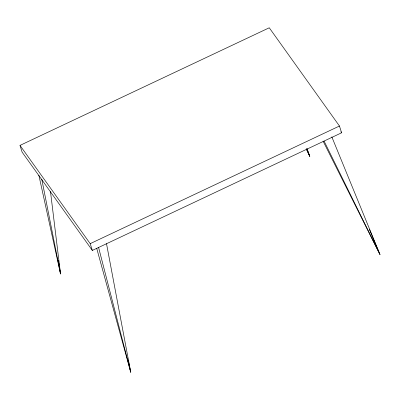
<?xml version="1.0" encoding="UTF-8"?>
<svg xmlns="http://www.w3.org/2000/svg" width="400" height="400" viewBox="0 0 400 400"><rect width="100%" height="100%" fill="white"/><g stroke="black" fill="none" stroke-linecap="round" stroke-linejoin="round"><path stroke-width="0.6" d="M20 145.4L269.26 27.78L339.46 126.03L341.595 132.795L92.335 250.42L22.135 152.17L20 145.4L90.2 243.65L92.335 250.42M90.2 243.65L339.46 126.03M340.87 131.785L341.595 132.795M323.08 141.13L380 254.6L331.815 136.875M324.13 141.185L380 254.6L369.36 229.35M306.335 149.01L309.8 156.35L307.005 148.73M306.4 148.97L309.8 156.35L306.91 148.785M96.745 248.44L130.74 372.22L106.505 243.66M98.595 247.485L130.74 372.22L128.205 360.015M38.86 175.23L60.54 273.97L50.485 191.575M41.76 179.13L60.54 273.97L59.365 265.95M58.555 260.4L58.735 261.635M59.005 263.485L59.185 264.715"/></g></svg>
